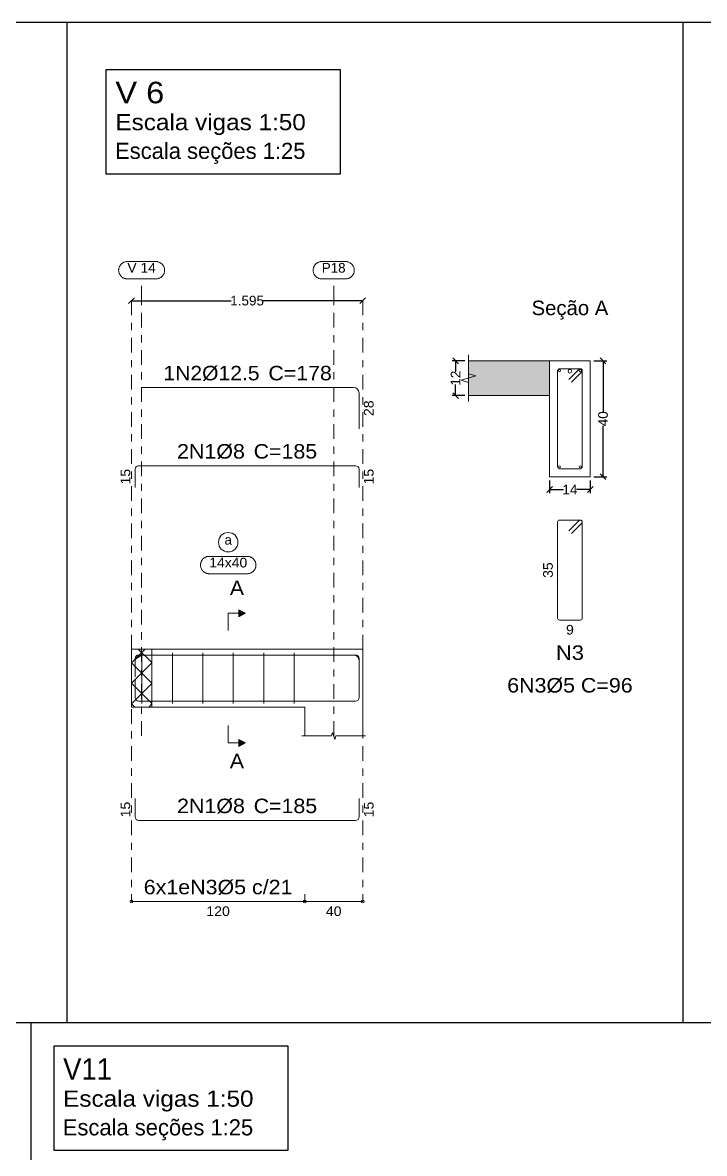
# Model space of a CAD drawing. Header units: centimetres. Extents: x 3194 to 3278, y -951 to -517.
# Drawn here: x 3236.51 to 3245.92, y -862.43 to -846.82 of the extents above; entities that cross this region are included whole.
import ezdxf
from ezdxf.enums import TextEntityAlignment as Align

# ---------------------------------------------------------------- set-up
doc = ezdxf.new("R2010")
doc.units = ezdxf.units.CM
doc.linetypes.add('CYPE_RAYAPUNTO', pattern=[0.4125, 0.2025, -0.105, 0, -0.105])
for name, color, linetype, lineweight in [('ARM_LONGITUDINAL_Ø12_5', 34, 'Continuous', 9), ('ARM_LONGITUDINAL_Ø8', 32, 'Continuous', 9), ('ARM_TRANSVERSAL_Ø5', 120, 'Continuous', 9), ('ELE_ARM_TRANS_TXT_EST', 7, 'Continuous', 9), ('ELE_CONT_NOS', 7, 'Continuous', 9), ('ELE_CONT_VIG_CONCRETO', 7, 'Continuous', 9), ('ELE_COT_COMPRIMENTO_PROJETADO', 8, 'Continuous', 0), ('ELE_COT_COT_ANCORAGENS', 8, 'Continuous', 0), ('ELE_COT_COT_EST', 8, 'Continuous', 0), ('ELE_COT_COT_LIN_APOIOS', 8, 'CYPE_RAYAPUNTO', 0), ('ELE_COT_TEXTOS_ESTRIBOS', 8, 'Continuous', 0), ('ELE_REF_COT_LIN_AUX_COTA', 8, 'CYPE_RAYAPUNTO', 9), ('ELE_REF_LINHAS_MARCAS_PLANTA', 8, 'Continuous', 9), ('ELE_REF_MARCAS_PLANTA', 8, 'Continuous', 9), ('ELE_REF_REF_ESCALA', 3, 'Continuous', 9), ('ELE_REF_REF_NOME', 8, 'Continuous', 9), ('ELE_REF_REF_REFERENCIA', 8, 'Continuous', 9), ('ELE_REF_TEXTO_REF_NOME', 8, 'Continuous', 9), ('ELE_REF_TEXTO_REF_REFERENCIA', 8, 'Continuous', 9), ('POR_ARM_LONG_ARM_TEXTOS', 7, 'Continuous', 9), ('POR_ARM_LONG_TXT_COMP', 7, 'Continuous', 9), ('SEC_CONT_LAJES_CORTE', 8, 'Continuous', 9), ('SEC_CONT_VIG_CONCRETO_CORTE', 7, 'Continuous', 9), ('SEC_COTAS_SEC_DIM_VIGA', 8, 'Continuous', 0), ('SEC_COTAS_TEXTOS_DETALHE_ESTRIBOS', 8, 'Continuous', 0), ('SEC_REF_TXT_NOMES', 2, 'Continuous', 9), ('SEC_REF_TXT_POSICOES_ARM_ESTRIBOS', 7, 'Continuous', 9)]:
    doc.layers.add(name, color=color, linetype=linetype, lineweight=lineweight)
doc.layers.add('COTA CYPE', color=31, linetype='Continuous')
doc.styles.add('CYPETXT', font='arial.ttf', dxfattribs={"height": 0.2})
doc.styles.add('CYPETXT_0.2', font='arial.ttf', dxfattribs={"height": 0.133333})
doc.dimstyles.new('cype_oblique', dxfattribs={"dimtxt": 0.18, "dimasz": 0.18, "dimexe": 0.05, "dimexo": 0.05, "dimgap": 0, "dimtad": 0, "dimdec": 4, "dimzin": 0, "dimdsep": 46, "dimtxsty": 'CYPETXT_0.2', "dimblk": 'OBLIQUE', "dimtsz": 0.04, "dimcen": 0.09, "dimadec": 0, "dimazin": 0, "dimtfac": 1, "dimtdec": 4, "dimtofl": 0, "dimtmove": 2, "dimatfit": 3, "dimfxl": 1, "dimtolj": 1, "dimtzin": 0, "dimarcsym": 0})

# ---------------------------------------------------------------- blocks, each defined once
blk = doc.blocks.new('*D1251')
at = {"layer": 'Defpoints', "color": 0, "transparency": 16777216}
for p in [(3243.783, -853.087), (3244.343, -853.087), (3244.343, -853.264)]:
    blk.add_point(p, dxfattribs=at)
at = {"layer": 'SEC_COTAS_SEC_DIM_VIGA', "color": 0, "lineweight": -2, "transparency": 16777216}
for p, q in [((3243.783, -853.137), (3243.783, -853.314)), ((3244.343, -853.137), (3244.343, -853.314)), ((3243.743, -853.304), (3243.823, -853.224)), ((3243.783, -853.264), (3243.974, -853.264)), ((3244.343, -853.264), (3244.152, -853.264)), ((3244.303, -853.304), (3244.383, -853.224))]:
    blk.add_line(p, q, dxfattribs=at)
at = {"layer": 'SEC_COTAS_SEC_DIM_VIGA', "color": 0, "transparency": 16777216, "insert": (3244.063, -853.264), "char_height": 0.1333, "attachment_point": 5, "style": 'CYPETXT_0.2'}
blk.add_mtext('\\A1;14', dxfattribs=at)
blk = doc.blocks.new('_OBLIQUE')
at = {"color": 0, "linetype": 'ByBlock'}
blk.add_line((-0.5, -0.5), (0.5, 0.5), dxfattribs=at)
blk = doc.blocks.new('*D1252')
at = {"layer": 'Defpoints', "color": 0, "transparency": 16777216}
for p in [(3242.486, -851.487), (3242.663, -851.487), (3242.663, -851.967)]:
    blk.add_point(p, dxfattribs=at)
at = {"layer": 'SEC_COTAS_SEC_DIM_VIGA', "color": 0, "lineweight": -2, "transparency": 16777216}
for p, q in [((3242.526, -851.527), (3242.446, -851.447)), ((3242.613, -851.487), (3242.436, -851.487)), ((3242.486, -851.487), (3242.486, -851.638)), ((3242.486, -851.967), (3242.486, -851.815)), ((3242.613, -851.967), (3242.436, -851.967)), ((3242.526, -852.007), (3242.446, -851.927))]:
    blk.add_line(p, q, dxfattribs=at)
at = {"layer": 'SEC_COTAS_SEC_DIM_VIGA', "color": 0, "transparency": 16777216, "insert": (3242.486, -851.727), "char_height": 0.1333, "attachment_point": 5, "rotation": 90, "style": 'CYPETXT_0.2'}
blk.add_mtext('\\A1;12', dxfattribs=at)
blk = doc.blocks.new('*D1253')
at = {"layer": 'Defpoints', "color": 0, "transparency": 16777216}
for p in [(3244.343, -851.487), (3244.52, -851.487), (3244.343, -853.087)]:
    blk.add_point(p, dxfattribs=at)
at = {"layer": 'SEC_COTAS_SEC_DIM_VIGA', "color": 0, "lineweight": -2, "transparency": 16777216}
for p, q in [((3244.56, -851.527), (3244.48, -851.447)), ((3244.393, -851.487), (3244.57, -851.487)), ((3244.52, -851.487), (3244.52, -852.189)), ((3244.52, -853.087), (3244.52, -852.385)), ((3244.393, -853.087), (3244.57, -853.087)), ((3244.56, -853.127), (3244.48, -853.047))]:
    blk.add_line(p, q, dxfattribs=at)
at = {"layer": 'SEC_COTAS_SEC_DIM_VIGA', "color": 0, "transparency": 16777216, "insert": (3244.52, -852.287), "char_height": 0.1333, "attachment_point": 5, "rotation": 90, "style": 'CYPETXT_0.2'}
blk.add_mtext('\\A1;40', dxfattribs=at)
blk = doc.blocks.new('*D1250')
at = {"layer": 'Defpoints', "color": 0, "transparency": 16777216}
for p in [(3238.014, -850.657), (3238.014, -850.657), (3241.204, -850.657)]:
    blk.add_point(p, dxfattribs=at)
at = {"layer": 'ELE_COT_COMPRIMENTO_PROJETADO', "color": 0, "lineweight": -2, "transparency": 16777216}
for p, q in [((3237.974, -850.697), (3238.054, -850.617)), ((3238.014, -850.657), (3239.389, -850.657)), ((3241.204, -850.657), (3239.828, -850.657)), ((3241.164, -850.697), (3241.244, -850.617))]:
    blk.add_line(p, q, dxfattribs=at)
at = {"layer": 'ELE_COT_COMPRIMENTO_PROJETADO', "color": 0, "transparency": 16777216, "insert": (3239.609, -850.657), "char_height": 0.1333, "attachment_point": 5, "style": 'CYPETXT_0.2'}
blk.add_mtext('\\A1;1.595', dxfattribs=at)

msp = doc.modelspace()

# ---------------------------------------------------------------- hatches: boundary and pattern name
at = {"layer": 'ELE_REF_LINHAS_MARCAS_PLANTA'}
for points in [[(3239.49268, -855.01898), (3239.49268, -854.92298), (3239.58868, -854.97098)], [(3239.49268, -856.71298), (3239.49268, -856.80898), (3239.58868, -856.76098)]]:
    msp.add_hatch(color=256, dxfattribs=at).paths.add_polyline_path(points)
at = {"layer": 'SEC_CONT_LAJES_CORTE', "true_color": 0xdad7d3}
msp.add_hatch(color=254, dxfattribs=at).paths.add_polyline_path([(3242.66302, -851.96655), (3243.78302, -851.96655), (3243.78302, -851.48655), (3242.66302, -851.48655)])

# ---------------------------------------------------------------- linework, layer by layer
for p, q in [((3259.9194, -846.81879), (3196.8194, -846.81879)), ((3237.12328, -846.81879), (3237.12328, -860.62006)), ((3245.61936, -846.81879), (3245.61936, -860.62006)), ((3196.8194, -860.62006), (3259.9194, -860.62006)), ((3236.62733, -860.62006), (3236.62733, -874.79363))]:
    msp.add_line(p, q)
at = {"layer": 'ARM_LONGITUDINAL_Ø12_5'}
msp.add_line((3238.15368, -855.54798), (3238.07102, -855.60425), dxfattribs=at)
for points in [[(3241.15368, -852.42648), (3241.15368, -851.93155), (3241.14797, -851.90285), (3241.13172, -851.87852), (3241.10738, -851.86226), (3241.07868, -851.85655), (3238.15368, -851.85655)], [(3241.15368, -856.11791), (3241.15368, -855.62298), (3241.14797, -855.59428), (3241.13172, -855.56995), (3241.10738, -855.55369), (3241.07868, -855.54798), (3238.15368, -855.54798)]]:
    msp.add_lwpolyline(points, dxfattribs=at)
msp.add_circle((3244.06302, -851.63155), 0.025, dxfattribs=at)
at = {"layer": 'ARM_LONGITUDINAL_Ø8'}
for points in [[(3241.15368, -853.23657), (3241.15368, -852.98457), (3241.15003, -852.9662), (3241.13962, -852.95063), (3241.12405, -852.94023), (3241.10568, -852.93657), (3238.11168, -852.93657), (3238.09331, -852.94023), (3238.07774, -852.95063), (3238.06734, -852.9662), (3238.06368, -852.98457), (3238.06368, -853.23657)], [(3241.15368, -855.84798), (3241.15368, -855.59598), (3241.15003, -855.57761), (3241.13962, -855.56204), (3241.12405, -855.55164), (3241.10568, -855.54798), (3238.11168, -855.54798), (3238.09331, -855.55164), (3238.07774, -855.56204), (3238.06734, -855.57761), (3238.06368, -855.59598), (3238.06368, -855.84798)], [(3241.15368, -855.88398), (3241.15368, -856.13598), (3241.15003, -856.15435), (3241.13962, -856.16992), (3241.12405, -856.18033), (3241.10568, -856.18398), (3238.11168, -856.18398), (3238.09331, -856.18033), (3238.07774, -856.16992), (3238.06734, -856.15435), (3238.06368, -856.13598), (3238.06368, -855.88398)], [(3241.15368, -857.53098), (3241.15368, -857.78298), (3241.15003, -857.80135), (3241.13962, -857.81692), (3241.12405, -857.82733), (3241.10568, -857.83098), (3238.11168, -857.83098), (3238.09331, -857.82733), (3238.07774, -857.81692), (3238.06734, -857.80135), (3238.06368, -857.78298), (3238.06368, -857.53098)]]:
    msp.add_lwpolyline(points, dxfattribs=at)
for centre in [(3243.91902, -851.62255), (3244.20702, -851.62255), (3243.91902, -852.95055), (3244.20702, -852.95055)]:
    msp.add_circle(centre, 0.016, dxfattribs=at)
at = {"layer": 'ARM_TRANSVERSAL_Ø5'}
for p, q in [((3238.15868, -855.51598), (3238.15868, -856.21598)), ((3238.57868, -855.51598), (3238.57868, -856.21598)), ((3238.99868, -855.51598), (3238.99868, -856.21598)), ((3239.41868, -855.51598), (3239.41868, -856.21598)), ((3239.83868, -855.51598), (3239.83868, -856.21598)), ((3240.25868, -855.51598), (3240.25868, -856.21598))]:
    msp.add_line(p, q, dxfattribs=at)
for points in [[(3244.08398, -851.78236), (3244.2254, -851.64094), (3244.22863, -851.637), (3244.23104, -851.6325), (3244.23252, -851.62762), (3244.23302, -851.62255), (3244.23252, -851.61748), (3244.23104, -851.6126), (3244.22863, -851.60811), (3244.2254, -851.60417), (3244.22146, -851.60093), (3244.21697, -851.59853), (3244.21209, -851.59705), (3244.20702, -851.59655), (3243.91902, -851.59655), (3243.90907, -851.59853), (3243.90063, -851.60417), (3243.89499, -851.6126), (3243.89302, -851.62255), (3243.89302, -852.95055), (3243.89499, -852.9605), (3243.90063, -852.96894), (3243.90907, -852.97457), (3243.91902, -852.97655), (3244.20702, -852.97655), (3244.21697, -852.97457), (3244.2254, -852.96894), (3244.23104, -852.9605), (3244.23302, -852.95055), (3244.23302, -851.62255), (3244.23252, -851.61748), (3244.23104, -851.6126), (3244.22863, -851.60811), (3244.2254, -851.60417), (3244.22146, -851.60093), (3244.21697, -851.59853), (3244.21209, -851.59705), (3244.20702, -851.59655), (3244.20194, -851.59705), (3244.19707, -851.59853), (3244.19257, -851.60093), (3244.18863, -851.60417), (3244.04721, -851.74559)], [(3244.08398, -853.87169), (3244.2254, -853.73027), (3244.22863, -853.72633), (3244.23104, -853.72183), (3244.23252, -853.71696), (3244.23302, -853.71188), (3244.23252, -853.70681), (3244.23104, -853.70194), (3244.22863, -853.69744), (3244.2254, -853.6935), (3244.22146, -853.69027), (3244.21697, -853.68786), (3244.21209, -853.68638), (3244.20702, -853.68588), (3243.91902, -853.68588), (3243.90907, -853.68786), (3243.90063, -853.6935), (3243.89499, -853.70194), (3243.89302, -853.71188), (3243.89302, -855.03988), (3243.89499, -855.04983), (3243.90063, -855.05827), (3243.90907, -855.06391), (3243.91902, -855.06588), (3244.20702, -855.06588), (3244.21697, -855.06391), (3244.2254, -855.05827), (3244.23104, -855.04983), (3244.23302, -855.03988), (3244.23302, -853.71188), (3244.23252, -853.70681), (3244.23104, -853.70194), (3244.22863, -853.69744), (3244.2254, -853.6935), (3244.22146, -853.69027), (3244.21697, -853.68786), (3244.21209, -853.68638), (3244.20702, -853.68588), (3244.20194, -853.68638), (3244.19707, -853.68786), (3244.19257, -853.69027), (3244.18863, -853.6935), (3244.04721, -853.83492)]]:
    msp.add_lwpolyline(points, dxfattribs=at)
at = {"layer": 'COTA CYPE'}
for points in [[(3237.66685, -847.46559), (3240.89325, -847.46559), (3240.89325, -848.90907), (3237.66685, -848.90907)], [(3236.94577, -860.94451), (3240.17217, -860.94451), (3240.17217, -862.38799), (3236.94577, -862.38799)]]:
    msp.add_lwpolyline(points, close=True, dxfattribs=at)
at = {"layer": 'ELE_CONT_NOS'}
for p, q in [((3238.01368, -855.46598), (3238.01368, -856.26598)), ((3240.40368, -856.26598), (3240.40368, -856.66598)), ((3241.20368, -856.26598), (3241.20368, -856.66598))]:
    msp.add_line(p, q, dxfattribs=at)
at = {"layer": 'ELE_CONT_NOS', "lineweight": 0}
for p, q in [((3238.01368, -855.65522), (3238.20292, -855.46598)), ((3238.29368, -855.65237), (3238.10729, -855.46598)), ((3238.29368, -855.93522), (3238.01368, -855.65522)), ((3238.01368, -855.93806), (3238.29368, -855.65806)), ((3238.29368, -856.21806), (3238.01368, -855.93806)), ((3238.01368, -856.2209), (3238.29368, -855.9409)), ((3238.05876, -856.26598), (3238.01368, -856.2209)), ((3238.25145, -856.26598), (3238.29368, -856.22375))]:
    msp.add_line(p, q, dxfattribs=at)
at = {"layer": 'ELE_CONT_NOS'}
for points in [[(3238.01368, -855.46598), (3238.29368, -855.46598)], [(3240.40368, -855.46598), (3241.20368, -855.46598), (3241.20368, -856.26598)], [(3238.01368, -856.26598), (3238.29368, -856.26598)], [(3240.36368, -856.66598), (3240.77368, -856.66598), (3240.78868, -856.61598), (3240.81868, -856.71598), (3240.83368, -856.66598), (3241.24368, -856.66598)]]:
    msp.add_lwpolyline(points, dxfattribs=at)
at = {"layer": 'ELE_CONT_NOS', "lineweight": 0}
msp.add_lwpolyline([(3238.01368, -855.46598), (3238.01368, -856.26598), (3238.29368, -856.26598), (3238.29368, -855.46598), (3238.01368, -855.46598)], close=True, dxfattribs=at)
at = {"layer": 'ELE_CONT_VIG_CONCRETO'}
for p, q in [((3238.29368, -855.46598), (3240.40368, -855.46598)), ((3238.29368, -856.26598), (3240.40368, -856.26598))]:
    msp.add_line(p, q, dxfattribs=at)
at = {"layer": 'ELE_COT_COT_EST'}
for p, q in [((3238.01368, -858.95098), (3238.01368, -858.85098)), ((3240.40368, -858.95098), (3240.40368, -858.85098))]:
    msp.add_line(p, q, dxfattribs=at)
for points in [[(3238.01368, -858.95098), (3240.40368, -858.95098), (3240.40368, -858.85098)], [(3240.40368, -858.95098), (3241.20368, -858.95098), (3241.20368, -858.85098)]]:
    msp.add_lwpolyline(points, dxfattribs=at)
for centre in [(3238.01368, -858.95098), (3240.40368, -858.95098), (3240.40368, -858.95098), (3241.20368, -858.95098)]:
    msp.add_circle(centre, 0.02, dxfattribs=at)
at = {"layer": 'ELE_COT_COT_LIN_APOIOS'}
for p, q in [((3238.01368, -850.65655), (3238.01368, -858.95098)), ((3241.20368, -850.65655), (3241.20368, -858.95098))]:
    msp.add_line(p, q, dxfattribs=at)
at = {"layer": 'ELE_REF_COT_LIN_AUX_COTA'}
for p, q in [((3238.15368, -850.65655), (3238.15368, -850.35655)), ((3240.80368, -850.65655), (3240.80368, -850.35655)), ((3238.15368, -856.66598), (3238.15368, -850.65655)), ((3240.80368, -856.66598), (3240.80368, -850.65655))]:
    msp.add_line(p, q, dxfattribs=at)
at = {"layer": 'ELE_REF_LINHAS_MARCAS_PLANTA'}
for p, q in [((3239.34868, -854.97098), (3239.34868, -855.21098)), ((3239.34868, -854.97098), (3239.49268, -854.97098)), ((3239.34868, -856.76098), (3239.34868, -856.52098)), ((3239.34868, -856.76098), (3239.49268, -856.76098))]:
    msp.add_line(p, q, dxfattribs=at)
for points in [[(3239.49268, -855.01898), (3239.49268, -854.92298), (3239.58868, -854.97098)], [(3239.49268, -856.71298), (3239.49268, -856.80898), (3239.58868, -856.76098)]]:
    msp.add_lwpolyline(points, close=True, dxfattribs=at)
at = {"layer": 'ELE_REF_REF_NOME'}
msp.add_lwpolyline([(3239.61068, -854.18598), (3239.6187, -854.18625), (3239.62668, -854.18705), (3239.63458, -854.18839), (3239.64239, -854.19025), (3239.65005, -854.19262), (3239.65753, -854.1955), (3239.6648, -854.19888), (3239.67184, -854.20273), (3239.6786, -854.20705), (3239.68505, -854.21181), (3239.69118, -854.21698), (3239.69694, -854.22256), (3239.70232, -854.22851), (3239.70729, -854.2348), (3239.71183, -854.24141), (3239.71592, -854.24831), (3239.71953, -854.25547), (3239.72266, -854.26285), (3239.72529, -854.27043), (3239.72741, -854.27816), (3239.72901, -854.28602), (3239.73008, -854.29397), (3239.73062, -854.30197), (3239.73062, -854.30999), (3239.73008, -854.31799), (3239.72901, -854.32594), (3239.72741, -854.3338), (3239.72529, -854.34154), (3239.72266, -854.34911), (3239.71953, -854.35649), (3239.71592, -854.36365), (3239.71183, -854.37055), (3239.70729, -854.37716), (3239.70232, -854.38346), (3239.69694, -854.38941), (3239.69118, -854.39498), (3239.68505, -854.40016), (3239.6786, -854.40492), (3239.67184, -854.40923), (3239.6648, -854.41308), (3239.65753, -854.41646), (3239.65005, -854.41934), (3239.64239, -854.42172), (3239.63458, -854.42358), (3239.62668, -854.42491), (3239.6187, -854.42571), (3239.61068, -854.42598), (3239.08668, -854.42598), (3239.07867, -854.42571), (3239.07069, -854.42491), (3239.06278, -854.42358), (3239.05498, -854.42172), (3239.04732, -854.41934), (3239.03984, -854.41646), (3239.03256, -854.41308), (3239.02553, -854.40923), (3239.01877, -854.40492), (3239.01231, -854.40016), (3239.00619, -854.39498), (3239.00042, -854.38941), (3238.99504, -854.38346), (3238.99007, -854.37716), (3238.98554, -854.37055), (3238.98145, -854.36365), (3238.97783, -854.35649), (3238.9747, -854.34911), (3238.97207, -854.34154), (3238.96995, -854.3338), (3238.96835, -854.32594), (3238.96728, -854.31799), (3238.96675, -854.30999), (3238.96675, -854.30197), (3238.96728, -854.29397), (3238.96835, -854.28602), (3238.96995, -854.27816), (3238.97207, -854.27043), (3238.9747, -854.26285), (3238.97783, -854.25547), (3238.98145, -854.24831), (3238.98554, -854.24141), (3238.99007, -854.2348), (3238.99504, -854.22851), (3239.00042, -854.22256), (3239.00619, -854.21698), (3239.01231, -854.21181), (3239.01877, -854.20705), (3239.02553, -854.20273), (3239.03256, -854.19888), (3239.03984, -854.1955), (3239.04732, -854.19262), (3239.05498, -854.19025), (3239.06278, -854.18839), (3239.07069, -854.18705), (3239.07867, -854.18625), (3239.08668, -854.18598), (3239.61068, -854.18598)], close=True, dxfattribs=at)
msp.add_circle((3239.34868, -853.99128), 0.13471, dxfattribs=at)
at = {"layer": 'ELE_REF_REF_REFERENCIA'}
for points in [[(3238.35068, -850.11655), (3238.3587, -850.11682), (3238.36668, -850.11762), (3238.37458, -850.11896), (3238.38239, -850.12082), (3238.39005, -850.12319), (3238.39753, -850.12607), (3238.4048, -850.12945), (3238.41184, -850.1333), (3238.4186, -850.13762), (3238.42505, -850.14238), (3238.43118, -850.14755), (3238.43694, -850.15313), (3238.44232, -850.15908), (3238.44729, -850.16537), (3238.45183, -850.17198), (3238.45592, -850.17888), (3238.45953, -850.18604), (3238.46266, -850.19342), (3238.46529, -850.201), (3238.46741, -850.20873), (3238.46901, -850.21659), (3238.47008, -850.22454), (3238.47062, -850.23254), (3238.47062, -850.24056), (3238.47008, -850.24856), (3238.46901, -850.25651), (3238.46741, -850.26437), (3238.46529, -850.2721), (3238.46266, -850.27968), (3238.45953, -850.28706), (3238.45592, -850.29422), (3238.45183, -850.30112), (3238.44729, -850.30773), (3238.44232, -850.31403), (3238.43694, -850.31997), (3238.43118, -850.32555), (3238.42505, -850.33073), (3238.4186, -850.33548), (3238.41184, -850.3398), (3238.4048, -850.34365), (3238.39753, -850.34703), (3238.39005, -850.34991), (3238.38239, -850.35229), (3238.37458, -850.35415), (3238.36668, -850.35548), (3238.3587, -850.35628), (3238.35068, -850.35655), (3237.95668, -850.35655), (3237.94867, -850.35628), (3237.94069, -850.35548), (3237.93278, -850.35415), (3237.92498, -850.35229), (3237.91732, -850.34991), (3237.90984, -850.34703), (3237.90256, -850.34365), (3237.89553, -850.3398), (3237.88877, -850.33548), (3237.88231, -850.33073), (3237.87619, -850.32555), (3237.87042, -850.31997), (3237.86504, -850.31403), (3237.86007, -850.30773), (3237.85554, -850.30112), (3237.85145, -850.29422), (3237.84783, -850.28706), (3237.8447, -850.27968), (3237.84207, -850.2721), (3237.83995, -850.26437), (3237.83835, -850.25651), (3237.83728, -850.24856), (3237.83675, -850.24056), (3237.83675, -850.23254), (3237.83728, -850.22454), (3237.83835, -850.21659), (3237.83995, -850.20873), (3237.84207, -850.201), (3237.8447, -850.19342), (3237.84783, -850.18604), (3237.85145, -850.17888), (3237.85554, -850.17198), (3237.86007, -850.16537), (3237.86504, -850.15908), (3237.87042, -850.15313), (3237.87619, -850.14755), (3237.88231, -850.14238), (3237.88877, -850.13762), (3237.89553, -850.1333), (3237.90256, -850.12945), (3237.90984, -850.12607), (3237.91732, -850.12319), (3237.92498, -850.12082), (3237.93278, -850.11896), (3237.94069, -850.11762), (3237.94867, -850.11682), (3237.95668, -850.11655), (3238.35068, -850.11655)], [(3240.96768, -850.11655), (3240.9757, -850.11682), (3240.98368, -850.11762), (3240.99158, -850.11896), (3240.99939, -850.12082), (3241.00705, -850.12319), (3241.01453, -850.12607), (3241.0218, -850.12945), (3241.02884, -850.1333), (3241.0356, -850.13762), (3241.04205, -850.14238), (3241.04818, -850.14755), (3241.05394, -850.15313), (3241.05932, -850.15908), (3241.06429, -850.16537), (3241.06883, -850.17198), (3241.07292, -850.17888), (3241.07653, -850.18604), (3241.07966, -850.19342), (3241.08229, -850.201), (3241.08441, -850.20873), (3241.08601, -850.21659), (3241.08708, -850.22454), (3241.08762, -850.23254), (3241.08762, -850.24056), (3241.08708, -850.24856), (3241.08601, -850.25651), (3241.08441, -850.26437), (3241.08229, -850.2721), (3241.07966, -850.27968), (3241.07653, -850.28706), (3241.07292, -850.29422), (3241.06883, -850.30112), (3241.06429, -850.30773), (3241.05932, -850.31403), (3241.05394, -850.31997), (3241.04818, -850.32555), (3241.04205, -850.33073), (3241.0356, -850.33548), (3241.02884, -850.3398), (3241.0218, -850.34365), (3241.01453, -850.34703), (3241.00705, -850.34991), (3240.99939, -850.35229), (3240.99158, -850.35415), (3240.98368, -850.35548), (3240.9757, -850.35628), (3240.96768, -850.35655), (3240.63968, -850.35655), (3240.63167, -850.35628), (3240.62369, -850.35548), (3240.61578, -850.35415), (3240.60798, -850.35229), (3240.60032, -850.34991), (3240.59284, -850.34703), (3240.58556, -850.34365), (3240.57853, -850.3398), (3240.57177, -850.33548), (3240.56531, -850.33073), (3240.55919, -850.32555), (3240.55342, -850.31997), (3240.54804, -850.31403), (3240.54307, -850.30773), (3240.53854, -850.30112), (3240.53445, -850.29422), (3240.53083, -850.28706), (3240.5277, -850.27968), (3240.52507, -850.2721), (3240.52295, -850.26437), (3240.52135, -850.25651), (3240.52028, -850.24856), (3240.51975, -850.24056), (3240.51975, -850.23254), (3240.52028, -850.22454), (3240.52135, -850.21659), (3240.52295, -850.20873), (3240.52507, -850.201), (3240.5277, -850.19342), (3240.53083, -850.18604), (3240.53445, -850.17888), (3240.53854, -850.17198), (3240.54307, -850.16537), (3240.54804, -850.15908), (3240.55342, -850.15313), (3240.55919, -850.14755), (3240.56531, -850.14238), (3240.57177, -850.13762), (3240.57853, -850.1333), (3240.58556, -850.12945), (3240.59284, -850.12607), (3240.60032, -850.12319), (3240.60798, -850.12082), (3240.61578, -850.11896), (3240.62369, -850.11762), (3240.63167, -850.11682), (3240.63968, -850.11655), (3240.96768, -850.11655)]]:
    msp.add_lwpolyline(points, close=True, dxfattribs=at)
at = {"layer": 'SEC_CONT_LAJES_CORTE'}
for points in [[(3242.66302, -852.04655), (3242.66302, -851.78655), (3242.56302, -851.75655), (3242.76302, -851.69655), (3242.66302, -851.66655), (3242.66302, -851.40655)], [(3242.66302, -851.96655), (3243.78302, -851.96655), (3243.78302, -851.48655), (3242.66302, -851.48655)]]:
    msp.add_lwpolyline(points, dxfattribs=at)
at = {"layer": 'SEC_CONT_LAJES_CORTE', "color": 254, "true_color": 0xdad7d3}
msp.add_lwpolyline([(3242.66302, -851.96655), (3243.78302, -851.96655), (3243.78302, -851.48655), (3242.66302, -851.48655)], close=True, dxfattribs=at)
at = {"layer": 'SEC_CONT_VIG_CONCRETO_CORTE'}
msp.add_lwpolyline([(3244.34302, -851.48655), (3243.78302, -851.48655), (3243.78302, -853.08655), (3244.34302, -853.08655), (3244.34302, -851.48655)], close=True, dxfattribs=at)

# ---------------------------------------------------------------- texts
at = {"layer": 'COTA CYPE', "style": 'CYPETXT'}
for s, width, p, p2 in [('V 6', 1.080185, (3237.79225, -847.93236), (3238.46586, -847.93236)), ('V11', 0.911221, (3237.07117, -861.41128), (3237.74478, -861.41128))]:
    msp.add_text(s, height=0.297399, dxfattribs=dict(at, width=width)).set_placement(p, p2, align=Align.FIT)
at = {"layer": 'ELE_ARM_TRANS_TXT_EST', "style": 'CYPETXT', "width": 1.056929}
msp.add_text('6x1eN3%%c5 c/21', height=0.2, dxfattribs=at).set_placement((3238.18268, -858.85098), (3240.23468, -858.85098), align=Align.FIT)
at = {"layer": 'ELE_COT_COT_ANCORAGENS', "style": 'CYPETXT', "width": 1.042546}
for s, p, p2 in [('28', (3241.35368, -852.24952), (3241.35368, -852.03352)), ('15', (3237.99702, -853.19457), (3237.99702, -852.97857)), ('15', (3241.35368, -853.19457), (3241.35368, -852.97857)), ('15', (3237.99702, -857.78898), (3237.99702, -857.57298)), ('15', (3241.35368, -857.78898), (3241.35368, -857.57298))]:
    msp.add_text(s, height=0.133333, rotation=90, dxfattribs=at).set_placement(p, p2, align=Align.FIT)
at = {"layer": 'ELE_COT_TEXTOS_ESTRIBOS', "style": 'CYPETXT', "width": 1.042546}
for s, p, p2 in [('120', (3239.04668, -859.15098), (3239.37068, -859.15098)), ('40', (3240.69568, -859.15098), (3240.91168, -859.15098))]:
    msp.add_text(s, height=0.133333, dxfattribs=at).set_placement(p, p2, align=Align.FIT)
at = {"layer": 'ELE_REF_MARCAS_PLANTA', "style": 'CYPETXT', "width": 1.044083}
for p, p2 in [((3239.37118, -854.72098), (3239.56618, -854.72098)), ((3239.37118, -857.11098), (3239.56618, -857.11098))]:
    msp.add_text('A', height=0.2, dxfattribs=at).set_placement(p, p2, align=Align.FIT)
at = {"layer": 'ELE_REF_REF_ESCALA', "style": 'CYPETXT'}
for s, width, p, p2 in [('Escala vigas 1:50', 1.075389, (3237.79225, -848.30411), (3240.41866, -848.30411)), ('Escala seções 1:25', 0.971968, (3237.78738, -848.70023), (3240.41379, -848.70023)), ('Escala vigas 1:50', 1.075389, (3237.07117, -861.78303), (3239.69758, -861.78303)), ('Escala seções 1:25', 0.971968, (3237.0663, -862.17915), (3239.69271, -862.17915))]:
    msp.add_text(s, height=0.2230494, dxfattribs=dict(at, width=width)).set_placement(p, p2, align=Align.FIT)
at = {"layer": 'ELE_REF_TEXTO_REF_NOME', "style": 'CYPETXT'}
for s, height, width, p, p2 in [('a', 0.13333, 0.984627, (3239.29768, -854.02461), (3239.39968, -854.02461)), ('14x40', 0.133333, 1.032505, (3239.08668, -854.33932), (3239.61068, -854.33932))]:
    msp.add_text(s, height=height, dxfattribs=dict(at, width=width)).set_placement(p, p2, align=Align.FIT)
at = {"layer": 'ELE_REF_TEXTO_REF_REFERENCIA', "style": 'CYPETXT'}
for s, width, p, p2 in [('V 14', 1.028253, (3237.95668, -850.26988), (3238.35068, -850.26988)), ('P18', 0.989671, (3240.63968, -850.26988), (3240.96768, -850.26988))]:
    msp.add_text(s, height=0.133333, dxfattribs=dict(at, width=width)).set_placement(p, p2, align=Align.FIT)
at = {"layer": 'POR_ARM_LONG_ARM_TEXTOS', "style": 'CYPETXT'}
for s, width, p, p2 in [('1N2%%c12.5', 1.041086, (3238.45468, -851.75655), (3239.78068, -851.75655)), ('2N1%%c8', 1.057309, (3238.64218, -852.83657), (3239.57818, -852.83657)), ('2N1%%c8', 1.057309, (3238.64218, -857.73098), (3239.57818, -857.73098))]:
    msp.add_text(s, height=0.2, dxfattribs=dict(at, width=width)).set_placement(p, p2, align=Align.FIT)
at = {"layer": 'POR_ARM_LONG_TXT_COMP', "style": 'CYPETXT', "width": 1.053117}
for s, p, p2 in [(' C=178', (3239.82068, -851.75655), (3240.77768, -851.75655)), (' C=185', (3239.61818, -852.83657), (3240.57518, -852.83657)), (' C=185', (3239.61818, -857.73098), (3240.57518, -857.73098))]:
    msp.add_text(s, height=0.2, dxfattribs=at).set_placement(p, p2, align=Align.FIT)
at = {"layer": 'SEC_COTAS_TEXTOS_DETALHE_ESTRIBOS', "style": 'CYPETXT', "width": 1.042546}
msp.add_text('35', height=0.133333, rotation=90, dxfattribs=at).set_placement((3243.82635, -854.48388), (3243.82635, -854.26788), align=Align.FIT)
msp.add_text('9', height=0.13333, dxfattribs=at).set_placement((3244.00902, -855.26588), (3244.11702, -855.26588), align=Align.FIT)
at = {"layer": 'SEC_REF_TXT_NOMES', "style": 'CYPETXT', "width": 1.002256}
msp.add_text('Seção A', height=0.2, dxfattribs=at).set_placement((3243.53352, -850.85655), (3244.59252, -850.85655), align=Align.FIT)
at = {"layer": 'SEC_REF_TXT_POSICOES_ARM_ESTRIBOS', "style": 'CYPETXT'}
for s, width, p, p2 in [('N3', 1.083541, (3243.86952, -855.61588), (3244.25652, -855.61588)), ('6N3%%c5 C=96', 1.056384, (3243.19752, -856.06588), (3244.92852, -856.06588))]:
    msp.add_text(s, height=0.2, dxfattribs=dict(at, width=width)).set_placement(p, p2, align=Align.FIT)

# ---------------------------------------------------------------- dimensions: what is measured, and where the dimension line sits
at = {"layer": 'ELE_COT_COMPRIMENTO_PROJETADO'}
dim = msp.add_aligned_dim(p1=(3241.20368, -850.65655), p2=(3238.01368, -850.65655), distance=0, text='1.595', dimstyle='cype_oblique', override={"dimexe": 0, "dimexo": 0}, dxfattribs=at)
dim.commit()
dim.dimension.update_dxf_attribs({"geometry": '*D1250', "text_midpoint": (3239.60868, -850.65655)})
at = {"layer": 'SEC_COTAS_SEC_DIM_VIGA'}
for p1, p2, distance, text, picture, middle in [((3242.66302, -851.96655), (3242.66302, -851.48655), 0.17733, '12', '*D1252', (3242.48568, -851.72655)), ((3244.34302, -853.08655), (3244.34302, -851.48655), -0.17733, '40', '*D1253', (3244.52035, -852.28655)), ((3243.78302, -853.08655), (3244.34302, -853.08655), -0.17733, '14', '*D1251', (3244.06302, -853.26388))]:
    dim = msp.add_aligned_dim(p1=p1, p2=p2, distance=distance, text=text, dimstyle='cype_oblique', dxfattribs=at)
    dim.commit()
    dim.dimension.update_dxf_attribs({"geometry": picture, "text_midpoint": middle})

doc.saveas('drawing.dxf')
